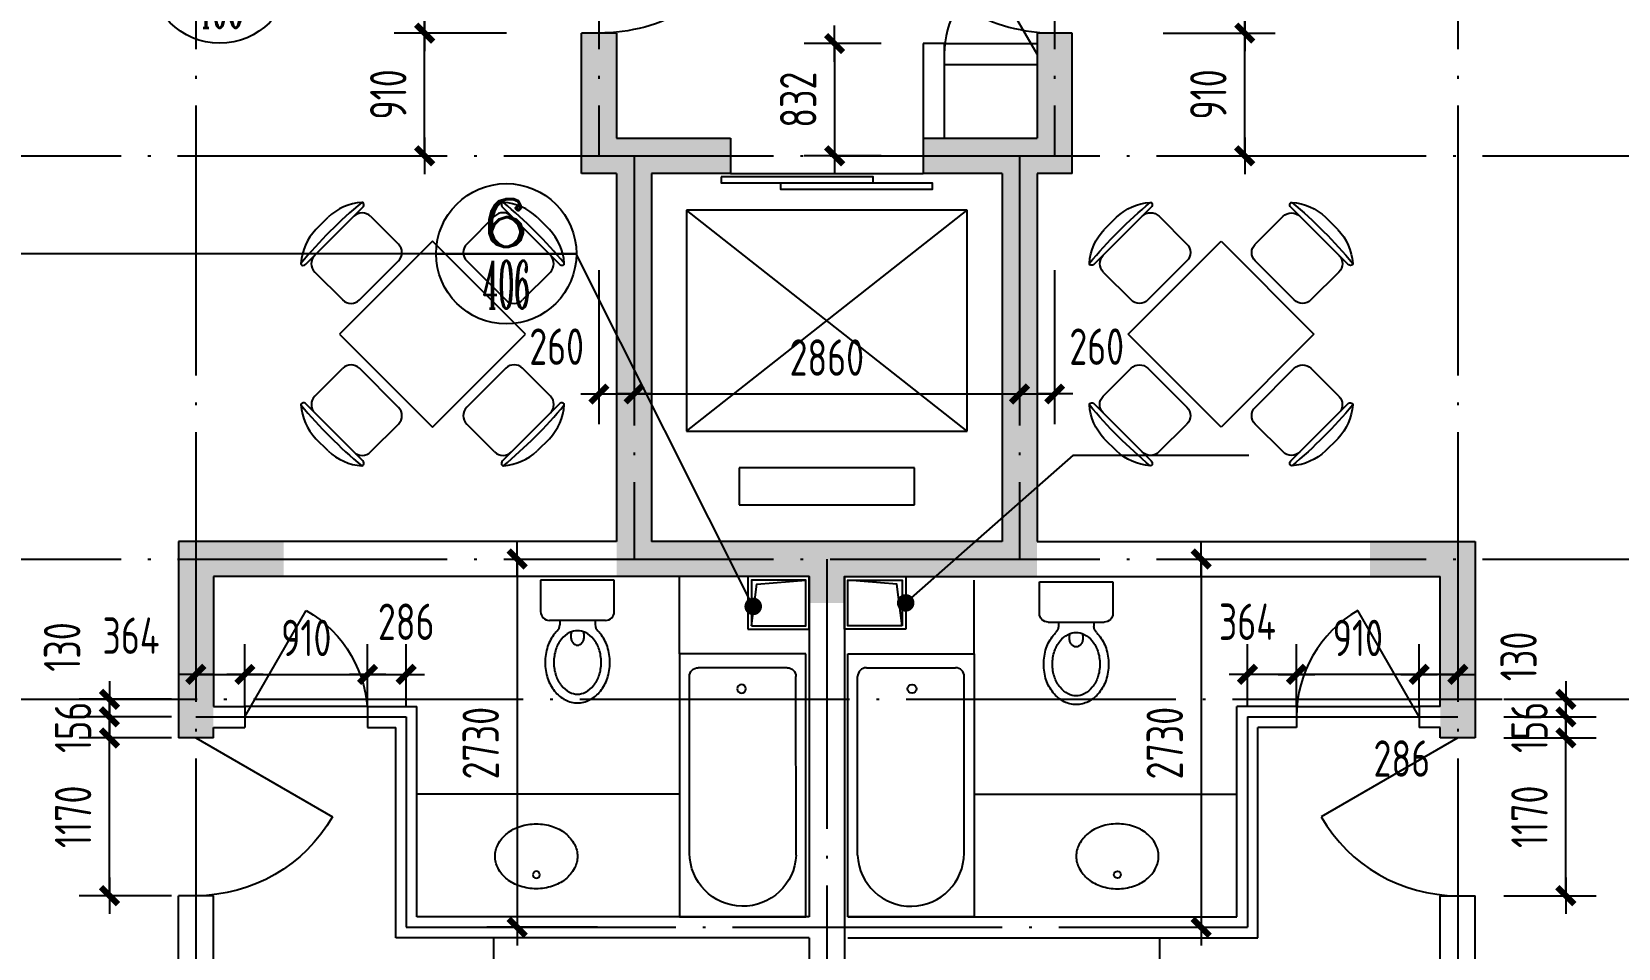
# Model space of a CAD drawing. Extents: x -726032 to 135930, y -151624 to 587044.
# Drawn here: x -475725 to -463956, y 414508 to 421304 of the extents above; entities that cross this region are included whole.
import ezdxf
from ezdxf.enums import TextEntityAlignment as Align

# ---------------------------------------------------------------- set-up
doc = ezdxf.new("R2010")
doc.units = 0
doc.header["$LTSCALE"] = 1000
doc.header["$MEASUREMENT"] = 0
doc.linetypes.add('DOTE', pattern=[2.42, 2, -0.2, 0.02, -0.2])
doc.layers.get('0').update_dxf_attribs({"linetype": 'CONTINUOUS'})
doc.layers.get('DEFPOINTS').update_dxf_attribs({"color": 1, "linetype": 'CONTINUOUS'})
for name, color, linetype in [('COLUMN', 170, 'CONTINUOUS'), ('DOTE', 8, 'DOTE'), ('GROUND', 45, 'CONTINUOUS'), ('LVTRY', 6, 'CONTINUOUS'), ('PUB_DIM', 245, 'CONTINUOUS'), ('STAIR', 42, 'CONTINUOUS'), ('WALL', 255, 'CONTINUOUS'), ('WINDOW', 155, 'CONTINUOUS'), ('WINDOW_TEXT', 7, 'CONTINUOUS'), ('家具', 252, 'CONTINUOUS'), ('引线', 213, 'CONTINUOUS')]:
    doc.layers.add(name, color=color, linetype=linetype)
doc.styles.add('COMP', font='COMPLEX', dxfattribs={"bigfont": 'hztxt'})
doc.styles.add('DIM_FONT', font='isocp.shx', dxfattribs={"width": 0.8})
doc.styles.add('SIMPLEX', font='SIMPLEX.SHX')
doc.dimstyles.new('AXIS', dxfattribs={"dimtxt": 300, "dimasz": 1, "dimexe": 250, "dimexo": 300, "dimgap": 150, "dimtad": 1, "dimdec": 0, "dimzin": 0, "dimdsep": 46, "dimtxsty": 'DIM_FONT', "dimcen": 0.09, "dimse1": 1, "dimse2": 1, "dimclrt": 142, "dimadec": 0, "dimazin": 0, "dimtfac": 1, "dimtdec": 0, "dimtix": 1, "dimtmove": 2, "dimatfit": 3, "dimfxl": 1, "dimtolj": 1, "dimtzin": 0, "dimarcsym": 0})
doc.dimstyles.new('DIMA', dxfattribs={"dimtxt": 300, "dimasz": 1, "dimexe": 250, "dimexo": 300, "dimgap": 150, "dimtad": 1, "dimdec": 0, "dimzin": 0, "dimdsep": 46, "dimtxsty": 'DIM_FONT', "dimcen": 0.09, "dimse1": 1, "dimclrt": 142, "dimadec": 0, "dimazin": 0, "dimtfac": 1, "dimtdec": 0, "dimtix": 1, "dimtmove": 2, "dimatfit": 3, "dimfxl": 1, "dimtolj": 1, "dimtzin": 0, "dimarcsym": 0})
doc.dimstyles.new('DIMB', dxfattribs={"dimtxt": 300, "dimasz": 1, "dimexe": 250, "dimexo": 300, "dimgap": 150, "dimtad": 1, "dimdec": 0, "dimzin": 0, "dimdsep": 46, "dimtxsty": 'DIM_FONT', "dimcen": 0.09, "dimse2": 1, "dimclrt": 142, "dimadec": 0, "dimazin": 0, "dimtfac": 1, "dimtdec": 0, "dimtix": 1, "dimtmove": 2, "dimatfit": 3, "dimfxl": 1, "dimtolj": 1, "dimtzin": 0, "dimarcsym": 0})
doc.dimstyles.new('DIMN', dxfattribs={"dimtxt": 300, "dimasz": 1, "dimexe": 250, "dimexo": 300, "dimgap": 150, "dimtad": 1, "dimdec": 0, "dimzin": 0, "dimdsep": 46, "dimtxsty": 'DIM_FONT', "dimcen": 0.09, "dimclrt": 142, "dimadec": 0, "dimazin": 0, "dimtfac": 1, "dimtdec": 0, "dimtix": 1, "dimtmove": 2, "dimatfit": 3, "dimfxl": 1, "dimtolj": 1, "dimtzin": 0, "dimarcsym": 0})

# ---------------------------------------------------------------- blocks, each defined once
blk = doc.blocks.new('_LV29')
for p, q in [((-360, 0), (360, 0)), ((-360, -1500), (-360, 0)), ((360, 0), (360, -1500)), ((-254.1, -80), (254.1, -80)), ((-304.2, -1149.3), (-304.1, -130)), ((304.2, -1149.3), (304.1, -130)), ((360, -1500), (-360, -1500))]:
    blk.add_line(p, q)
blk.add_circle((6.2, -200), 25)
for centre, radius, start, end in [((-254.1, -130), 50, 90, 179.99558), ((254.1, -130), 50, 0.00442, 90), ((-0.7, -1136.2), 303.8, 182.45444, 359.74723)]:
    blk.add_arc(centre, radius, start, end)
blk = doc.blocks.new('_DBLK')
blk.add_line((-0.5, 0), (0, -0.866))
blk.add_arc((-0.5, 0), 1, 300, 0)
at = {"layer": 'WINDOW_TEXT', "style": 'SIMPLEX', "flags": 9}
blk.add_attdef('A', text='', height=1, dxfattribs=at).set_placement((0, 1.5), align=Align.MIDDLE)
blk = doc.blocks.new('_DIMX')
blk.add_line((-150, 0), (150, 0))
at = {"const_width": 50}
blk.add_lwpolyline([(-70, -70), (70, 70)], dxfattribs=at)
blk = doc.blocks.new('*D719')
at = {"layer": 'DEFPOINTS', "color": 0, "transparency": 16777216}
for p in [(-471517, 419806), (-471257, 419806), (-471257, 418618)]:
    blk.add_point(p, dxfattribs=at)
at = {"layer": 'PUB_DIM', "color": 0, "lineweight": -2, "transparency": 16777216}
for p, q in [((-471517, 419536), (-471517, 418393)), ((-471518, 418618), (-471519, 418618)), ((-471517, 418618), (-471257, 418618)), ((-471256, 418618), (-471255, 418618))]:
    blk.add_line(p, q, dxfattribs=at)
at = {"layer": 'PUB_DIM', "color": 0, "lineweight": -2, "transparency": 16777216, "xscale": 0.9, "yscale": 0.9, "zscale": 0.9}
blk.add_blockref('_DIMX', (-471517, 418618), dxfattribs=at)
at = {"layer": 'PUB_DIM', "color": 0, "lineweight": -2, "transparency": 16777216, "xscale": 0.9, "yscale": 0.9, "zscale": 0.9, "rotation": 180}
blk.add_blockref('_DIMX', (-471257, 418618), dxfattribs=at)
at = {"layer": 'PUB_DIM', "color": 142, "transparency": 16777216, "insert": (-471831, 418969), "char_height": 270, "attachment_point": 5, "style": 'DIM_FONT'}
blk.add_mtext('\\A1;260', dxfattribs=at)
blk = doc.blocks.new('*D1949')
at = {"layer": 'DEFPOINTS', "color": 0, "transparency": 16777216}
for p in [(-472810, 422594), (-471933, 422594), (-471933, 421294)]:
    blk.add_point(p, dxfattribs=at)
at = {"layer": 'PUB_DIM', "color": 0, "lineweight": -2, "transparency": 16777216}
for p, q in [((-472203, 422594), (-473035, 422594)), ((-472810, 421295), (-472810, 422593))]:
    blk.add_line(p, q, dxfattribs=at)
at = {"layer": 'PUB_DIM', "color": 0, "lineweight": -2, "transparency": 16777216, "xscale": 0.9, "yscale": 0.9, "zscale": 0.9}
for p, rotation in [((-472810, 422594), 90), ((-472810, 421294), 270)]:
    blk.add_blockref('_DIMX', p, dxfattribs=dict(at, rotation=rotation))
at = {"layer": 'PUB_DIM', "color": 142, "transparency": 16777216, "insert": (-473080, 421944), "char_height": 270, "attachment_point": 5, "rotation": 90, "style": 'DIM_FONT'}
blk.add_mtext('\\A1;1300', dxfattribs=at)
blk = doc.blocks.new('M_C31TFZ')
for p, q in [((-728.8, 395.1), (-403.6, 720.3)), ((-672, 593.4), (-601.9, 663.5)), ((-359.4, 669.1), (-200.3, 510)), ((348.5, 669.3), (189.4, 510.2)), ((392.7, 720.5), (717.9, 395.3)), ((591, 663.6), (661.1, 593.5)), ((-5.3, 527.4), (-535.7, -3)), ((525, -3), (-5.3, 527.4)), ((-423, 191.8), (-200.3, 414.5)), ((189.4, 414.7), (412.1, 192)), ((-677.6, 350.9), (-518.5, 191.8)), ((666.7, 351.1), (507.6, 192)), ((-535.7, -3), (-5.3, -533.3)), ((-5.3, -533.3), (525, -3)), ((-677.4, -357), (-518.3, -197.9)), ((-200.1, -420.6), (-422.8, -197.9)), ((412.3, -197.7), (189.6, -420.4)), ((666.9, -356.8), (507.8, -197.7)), ((-403.4, -726.5), (-728.6, -401.2)), ((718.1, -401), (392.9, -726.3)), ((-359.2, -675.2), (-200.1, -516.1)), ((348.7, -675), (189.6, -515.9)), ((-601.7, -669.6), (-671.8, -599.5)), ((661.3, -599.3), (591.2, -669.4))]:
    blk.add_line(p, q)
for centre, radius, start, end in [((1327.3, -1335.8), 2712.7, 129.8023, 140.1977), ((-385.7, 433.5), 315.6, 94.27346, 133.23486), ((-408.5, 738.3), 10, 22.33001, 94.27346), ((-417.7, 734.5), 20, 315, 22.33001), ((406.8, 734.7), 20, 157.66999, 225), ((397.6, 738.5), 10, 85.72654, 157.66999), ((-1338.2, -1335.6), 2712.7, 39.8023, 50.1977), ((374.8, 433.7), 315.6, 46.76514, 85.72654), ((-407.1, 621.3), 67.5, 45, 135), ((396.2, 621.5), 67.5, 45, 135), ((-442, 377.2), 315.6, 136.76514, 175.72654), ((431.2, 377.4), 315.6, 4.27346, 43.23486), ((-248, 462.2), 67.5, 315, 45), ((237.1, 462.4), 67.5, 135, 225), ((-746.8, 399.9), 10, 175.72654, 247.66999), ((-743, 409.2), 20, 247.66999, 315), ((-629.8, 398.6), 67.5, 135, 225), ((619, 398.8), 67.5, 315, 45), ((732.1, 409.4), 20, 225, 292.33001), ((735.9, 400.1), 10, 292.33001, 4.27346), ((-470.7, 239.5), 67.5, 225, 315), ((459.9, 239.7), 67.5, 225, 315), ((-470.5, -245.6), 67.5, 45, 135), ((460.1, -245.4), 67.5, 45, 135), ((-629.6, -404.7), 67.5, 135, 225), ((619.2, -404.5), 67.5, 315, 45), ((-746.6, -406.1), 10, 112.33001, 184.27346), ((-441.8, -383.3), 315.6, 184.27346, 223.23486), ((1327.5, 1329.7), 2712.7, 219.8023, 230.1977), ((-742.8, -415.3), 20, 45, 112.33001), ((-247.8, -468.4), 67.5, 315, 45), ((237.3, -468.2), 67.5, 135, 225), ((-1338, 1329.9), 2712.7, 309.8023, 320.1977), ((431.3, -383.1), 315.6, 316.76514, 355.72654), ((732.3, -415.1), 20, 67.66999, 135), ((736.1, -405.9), 10, 355.72654, 67.66999), ((-385.5, -439.7), 315.6, 226.76514, 265.72654), ((-406.9, -627.5), 67.5, 225, 315), ((396.4, -627.3), 67.5, 225, 315), ((375, -439.5), 315.6, 274.27346, 313.23486), ((-408.3, -744.4), 10, 265.72654, 337.66999), ((-417.5, -740.6), 20, 337.66999, 45), ((407, -740.4), 20, 135, 202.33001), ((397.8, -744.2), 10, 202.33001, 274.27346)]:
    blk.add_arc(centre, radius, start, end)
at = {"width": 0.8, "flags": 9}
for tag in ['XSIZE', 'YSIZE']:
    blk.add_attdef(tag, (0, 0), '', height=0.5, dxfattribs=at)
blk = doc.blocks.new('*D1951')
at = {"layer": 'DEFPOINTS', "color": 0, "transparency": 16777216}
for p in [(-472947, 416539), (-473233, 416028), (-472947, 416028)]:
    blk.add_point(p, dxfattribs=at)
at = {"layer": 'PUB_DIM', "color": 0, "lineweight": -2, "transparency": 16777216}
for p, q in [((-472947, 416298), (-472947, 416764)), ((-473232, 416539), (-472948, 416539))]:
    blk.add_line(p, q, dxfattribs=at)
at = {"layer": 'PUB_DIM', "color": 0, "lineweight": -2, "transparency": 16777216, "xscale": 0.9, "yscale": 0.9, "zscale": 0.9, "rotation": 180}
blk.add_blockref('_DIMX', (-473233, 416539), dxfattribs=at)
at = {"layer": 'PUB_DIM', "color": 0, "lineweight": -2, "transparency": 16777216, "xscale": 0.9, "yscale": 0.9, "zscale": 0.9}
blk.add_blockref('_DIMX', (-472947, 416539), dxfattribs=at)
at = {"layer": 'PUB_DIM', "color": 142, "transparency": 16777216, "insert": (-472947, 416929), "char_height": 270, "attachment_point": 5, "style": 'DIM_FONT'}
blk.add_mtext('\\A1;286', dxfattribs=at)
blk = doc.blocks.new('*D1952')
at = {"layer": 'DEFPOINTS', "color": 0, "transparency": 16777216}
for p in [(-473233, 416539), (-474143, 416028), (-473233, 416028)]:
    blk.add_point(p, dxfattribs=at)
at = {"layer": 'PUB_DIM', "color": 0, "lineweight": -2, "transparency": 16777216}
for p, q in [((-473233, 416298), (-473233, 416764)), ((-474142, 416539), (-473234, 416539))]:
    blk.add_line(p, q, dxfattribs=at)
at = {"layer": 'PUB_DIM', "color": 0, "lineweight": -2, "transparency": 16777216, "xscale": 0.9, "yscale": 0.9, "zscale": 0.9, "rotation": 180}
blk.add_blockref('_DIMX', (-474143, 416539), dxfattribs=at)
at = {"layer": 'PUB_DIM', "color": 0, "lineweight": -2, "transparency": 16777216, "xscale": 0.9, "yscale": 0.9, "zscale": 0.9}
blk.add_blockref('_DIMX', (-473233, 416539), dxfattribs=at)
at = {"layer": 'PUB_DIM', "color": 142, "transparency": 16777216, "insert": (-473688, 416809), "char_height": 270, "attachment_point": 5, "style": 'DIM_FONT'}
blk.add_mtext('\\A1;910', dxfattribs=at)
blk = doc.blocks.new('*D1953')
at = {"layer": 'DEFPOINTS', "color": 0, "transparency": 16777216}
for p in [(-472810, 421294), (-471933, 421294), (-471933, 420384)]:
    blk.add_point(p, dxfattribs=at)
at = {"layer": 'PUB_DIM', "color": 0, "lineweight": -2, "transparency": 16777216}
for p, q in [((-472203, 421294), (-473035, 421294)), ((-472810, 420385), (-472810, 421293))]:
    blk.add_line(p, q, dxfattribs=at)
at = {"layer": 'PUB_DIM', "color": 0, "lineweight": -2, "transparency": 16777216, "xscale": 0.9, "yscale": 0.9, "zscale": 0.9}
for p, rotation in [((-472810, 421294), 90), ((-472810, 420384), 270)]:
    blk.add_blockref('_DIMX', p, dxfattribs=dict(at, rotation=rotation))
at = {"layer": 'PUB_DIM', "color": 142, "transparency": 16777216, "insert": (-473080, 420839), "char_height": 270, "attachment_point": 5, "rotation": 90, "style": 'DIM_FONT'}
blk.add_mtext('\\A1;910', dxfattribs=at)
blk = doc.blocks.new('_INDEX')
blk.add_line((-0.5, 0), (0.5, 0))
blk.add_circle((0, 0), 0.5)
at = {"style": 'COMP'}
for tag, width, p, p2 in [('1', 2.333333, (-0.17, 0.05), (0.17, 0.05)), ('-', 1.166667, (-0.17, -0.39), (0.17, -0.39))]:
    blk.add_attdef(tag, text='', height=0.34, dxfattribs=dict(at, width=width)).set_placement(p, p2, align=Align.FIT)
blk = doc.blocks.new('*D1955')
at = {"layer": 'DEFPOINTS', "color": 0, "transparency": 16777216}
for p in [(-474143, 416539), (-474507, 416028), (-474143, 416028)]:
    blk.add_point(p, dxfattribs=at)
at = {"layer": 'PUB_DIM', "color": 0, "lineweight": -2, "transparency": 16777216}
for p, q in [((-474143, 416298), (-474143, 416764)), ((-474506, 416539), (-474144, 416539))]:
    blk.add_line(p, q, dxfattribs=at)
at = {"layer": 'PUB_DIM', "color": 0, "lineweight": -2, "transparency": 16777216, "xscale": 0.9, "yscale": 0.9, "zscale": 0.9, "rotation": 180}
blk.add_blockref('_DIMX', (-474507, 416539), dxfattribs=at)
at = {"layer": 'PUB_DIM', "color": 0, "lineweight": -2, "transparency": 16777216, "xscale": 0.9, "yscale": 0.9, "zscale": 0.9}
blk.add_blockref('_DIMX', (-474143, 416539), dxfattribs=at)
at = {"layer": 'PUB_DIM', "color": 142, "transparency": 16777216, "insert": (-474988, 416826), "char_height": 270, "attachment_point": 5, "style": 'DIM_FONT'}
blk.add_mtext('\\A1;364', dxfattribs=at)
blk = doc.blocks.new('_LV5')
for p, q in [((210.1, 0), (-210.1, 0)), ((-210.1, 0), (-210.1, -180)), ((210.1, -180), (210.1, 0)), ((160.1, -230), (-160.1, -230)), ((-101.4, -230), (-101.4, -254.3)), ((101.4, -230), (101.4, -254.1))]:
    blk.add_line(p, q)
blk.add_lwpolyline([(-135.1, -469.4, 0.080312), (-123, -544.2, 0.089014), (-91.8, -601.5, 0.104918), (-45.6, -639.3, 0.119812), (0.1, -650.4, 0.119812), (45.8, -639.3, 0.104918), (92, -601.5, 0.089014), (123.2, -544.2, 0.080312), (135.3, -469.4, 0.080312), (123.2, -394.6, 0.089014), (92, -337.3, 0.104918), (45.8, -299.5, 0.119812), (0.1, -288.4, 0.119812), (-45.6, -299.5, 0.104918), (-91.8, -337.3, 0.089014), (-123, -394.6, 0.080312)], format="xyb", close=True)
for points in [[(-38.7, -318.5, 0.073567), (-35.6, -339.5, 0.084454), (-27.4, -356, 0.10642), (-14.1, -367.8, 0.129709), (0, -371.5, 0.129709), (14.1, -367.8, 0.10642), (27.4, -356, 0.084454), (35.6, -339.5, 0.073567), (38.7, -318.5, 0.073567), (35.6, -297.5, 0.014016), (34.7, -294.6, 0.10642)], [(-34.7, -294.7, 0.013578), (-35.6, -297.5, 0.073567), (-38.7, -318.5, 0.073567)]]:
    blk.add_lwpolyline(points, format="xyb")
for centre, radius, start, end in [((-160.1, -180), 50, 180, 270), ((160.1, -180), 50, 270, 0), ((-151.4, -254.3), 50, 314.81437, 0), ((151.4, -254.1), 50, 180, 225.25549), ((52.2, -452.8), 234.6, 141.28635, 161.63333), ((20.4, -427.3), 193.8, 134.81437, 141.28635), ((-20.2, -427.3), 193.8, 38.71365, 45.25549), ((-52, -452.8), 234.6, 18.36667, 38.71365), ((102.3, -469.4), 287.4, 161.63333, 180), ((-102.1, -469.4), 287.4, 0, 18.36667), ((102.3, -469.4), 287.4, 180, 198.36667), ((-102.1, -469.4), 287.4, 341.63333, 0), ((52.2, -486), 234.6, 198.36667, 218.71365), ((20.4, -511.6), 193.8, 218.71365, 242.67141), ((-20.2, -511.6), 193.8, 297.32859, 321.28635), ((-52, -486), 234.6, 321.28635, 341.63333), ((0.1, -550.8), 149.6, 242.67141, 270), ((0.1, -550.8), 149.6, 270, 297.32859)]:
    blk.add_arc(centre, radius, start, end)
blk = doc.blocks.new('_LV4')
blk.add_lwpolyline([(0, -520, 0.078966), (92.3, -505.3, 0.088152), (166.2, -465.8, 0.105269), (218.1, -403.4, 0.121685), (235, -335, 0.121685), (218.1, -266.6, 0.105269), (166.2, -204.2, 0.088152), (92.3, -164.7, 0.078966), (0, -150, 0.078966), (-92.3, -164.7, 0.088152), (-166.2, -204.2, 0.105269), (-218.1, -266.6, 0.121685), (-235, -335, 0.121685), (-218.1, -403.4, 0.105269), (-166.2, -465.8, 0.088152), (-92.3, -505.3, 0.078966)], format="xyb", close=True)
blk.add_circle((0, -230), 20)
blk = doc.blocks.new('*D1957')
at = {"layer": 'DEFPOINTS', "color": 0, "transparency": 16777216}
for p in [(-471257, 417394), (-472124, 414664), (-471257, 414664)]:
    blk.add_point(p, dxfattribs=at)
at = {"layer": 'PUB_DIM', "color": 0, "lineweight": -2, "transparency": 16777216}
for p, q in [((-472124, 417393), (-472124, 414665)), ((-471527, 414664), (-472349, 414664))]:
    blk.add_line(p, q, dxfattribs=at)
at = {"layer": 'PUB_DIM', "color": 0, "lineweight": -2, "transparency": 16777216, "xscale": 0.9, "yscale": 0.9, "zscale": 0.9}
for p, rotation in [((-472124, 417394), 90), ((-472124, 414664), 270)]:
    blk.add_blockref('_DIMX', p, dxfattribs=dict(at, rotation=rotation))
at = {"layer": 'PUB_DIM', "color": 142, "transparency": 16777216, "insert": (-472394, 416029), "char_height": 270, "attachment_point": 5, "rotation": 90, "style": 'DIM_FONT'}
blk.add_mtext('\\A1;2730', dxfattribs=at)
blk = doc.blocks.new('*D760')
at = {"layer": 'DEFPOINTS', "color": 0, "transparency": 16777216}
for p in [(-475148, 416068), (-474417, 416068), (-474417, 414898)]:
    blk.add_point(p, dxfattribs=at)
at = {"layer": 'PUB_DIM', "color": 0, "lineweight": -2, "transparency": 16777216}
for p, q in [((-474687, 416068), (-475373, 416068)), ((-475148, 414899), (-475148, 416067)), ((-474687, 414898), (-475373, 414898))]:
    blk.add_line(p, q, dxfattribs=at)
at = {"layer": 'PUB_DIM', "color": 0, "lineweight": -2, "transparency": 16777216, "xscale": 0.9, "yscale": 0.9, "zscale": 0.9}
for p, rotation in [((-475148, 416068), 90), ((-475148, 414898), 270)]:
    blk.add_blockref('_DIMX', p, dxfattribs=dict(at, rotation=rotation))
at = {"layer": 'PUB_DIM', "color": 142, "transparency": 16777216, "insert": (-475418, 415483), "char_height": 270, "attachment_point": 5, "rotation": 90, "style": 'DIM_FONT'}
blk.add_mtext('\\A1;1170', dxfattribs=at)
blk = doc.blocks.new('*D761')
at = {"layer": 'DEFPOINTS', "color": 0, "transparency": 16777216}
for p in [(-475148, 416354), (-474417, 416354), (-474417, 416224)]:
    blk.add_point(p, dxfattribs=at)
at = {"layer": 'PUB_DIM', "color": 0, "lineweight": -2, "transparency": 16777216}
for p, q in [((-474687, 416354), (-475373, 416354)), ((-475148, 416355), (-475148, 416356)), ((-475148, 416224), (-475148, 416354)), ((-474687, 416224), (-475373, 416224)), ((-475148, 416223), (-475148, 416222))]:
    blk.add_line(p, q, dxfattribs=at)
at = {"layer": 'PUB_DIM', "color": 0, "lineweight": -2, "transparency": 16777216, "xscale": 0.9, "yscale": 0.9, "zscale": 0.9}
for p, rotation in [((-475148, 416354), 270), ((-475148, 416224), 90)]:
    blk.add_blockref('_DIMX', p, dxfattribs=dict(at, rotation=rotation))
at = {"layer": 'PUB_DIM', "color": 142, "transparency": 16777216, "insert": (-475499, 416742), "char_height": 270, "attachment_point": 5, "rotation": 90, "style": 'DIM_FONT'}
blk.add_mtext('\\A1;130', dxfattribs=at)
blk = doc.blocks.new('*D1966')
at = {"layer": 'DEFPOINTS', "color": 0, "transparency": 16777216}
for p in [(-475148, 416224), (-474417, 416224), (-474417, 416068)]:
    blk.add_point(p, dxfattribs=at)
at = {"layer": 'PUB_DIM', "color": 0, "lineweight": -2, "transparency": 16777216}
for p, q in [((-474687, 416224), (-475373, 416224)), ((-475148, 416225), (-475148, 416226)), ((-475148, 416068), (-475148, 416224)), ((-475148, 416067), (-475148, 416066))]:
    blk.add_line(p, q, dxfattribs=at)
at = {"layer": 'PUB_DIM', "color": 0, "lineweight": -2, "transparency": 16777216, "xscale": 0.9, "yscale": 0.9, "zscale": 0.9}
for p, rotation in [((-475148, 416224), 270), ((-475148, 416068), 90)]:
    blk.add_blockref('_DIMX', p, dxfattribs=dict(at, rotation=rotation))
at = {"layer": 'PUB_DIM', "color": 142, "transparency": 16777216, "insert": (-475418, 416146), "char_height": 270, "attachment_point": 5, "rotation": 90, "style": 'DIM_FONT'}
blk.add_mtext('\\A1;156', dxfattribs=at)
blk = doc.blocks.new('*D876')
at = {"layer": 'DEFPOINTS', "color": 0, "transparency": 16777216}
for p in [(-465075, 416068), (-464345, 416068), (-465075, 414898)]:
    blk.add_point(p, dxfattribs=at)
at = {"layer": 'PUB_DIM', "color": 0, "lineweight": -2, "transparency": 16777216}
for p, q in [((-464805, 416068), (-464120, 416068)), ((-464345, 414899), (-464345, 416067)), ((-464805, 414898), (-464120, 414898))]:
    blk.add_line(p, q, dxfattribs=at)
at = {"layer": 'PUB_DIM', "color": 0, "lineweight": -2, "transparency": 16777216, "xscale": 0.9, "yscale": 0.9, "zscale": 0.9}
for p, rotation in [((-464345, 416068), 90), ((-464345, 414898), 270)]:
    blk.add_blockref('_DIMX', p, dxfattribs=dict(at, rotation=rotation))
at = {"layer": 'PUB_DIM', "color": 142, "transparency": 16777216, "insert": (-464615, 415483), "char_height": 270, "attachment_point": 5, "rotation": 90, "style": 'DIM_FONT'}
blk.add_mtext('\\A1;1170', dxfattribs=at)
blk = doc.blocks.new('*D878')
at = {"layer": 'DEFPOINTS', "color": 0, "transparency": 16777216}
for p in [(-465075, 416354), (-464345, 416354), (-465075, 416224)]:
    blk.add_point(p, dxfattribs=at)
at = {"layer": 'PUB_DIM', "color": 0, "lineweight": -2, "transparency": 16777216}
for p, q in [((-464805, 416354), (-464120, 416354)), ((-464345, 416355), (-464345, 416356)), ((-464345, 416224), (-464345, 416354)), ((-464805, 416224), (-464120, 416224)), ((-464345, 416223), (-464345, 416222))]:
    blk.add_line(p, q, dxfattribs=at)
at = {"layer": 'PUB_DIM', "color": 0, "lineweight": -2, "transparency": 16777216, "xscale": 0.9, "yscale": 0.9, "zscale": 0.9}
for p, rotation in [((-464345, 416354), 270), ((-464345, 416224), 90)]:
    blk.add_blockref('_DIMX', p, dxfattribs=dict(at, rotation=rotation))
at = {"layer": 'PUB_DIM', "color": 142, "transparency": 16777216, "insert": (-464696, 416672), "char_height": 270, "attachment_point": 5, "rotation": 90, "style": 'DIM_FONT'}
blk.add_mtext('\\A1;130', dxfattribs=at)
blk = doc.blocks.new('*D2102')
at = {"layer": 'DEFPOINTS', "color": 0, "transparency": 16777216}
for p in [(-465075, 416224), (-464345, 416224), (-465075, 416068)]:
    blk.add_point(p, dxfattribs=at)
at = {"layer": 'PUB_DIM', "color": 0, "lineweight": -2, "transparency": 16777216}
for p, q in [((-464805, 416224), (-464120, 416224)), ((-464345, 416225), (-464345, 416226)), ((-464345, 416068), (-464345, 416224)), ((-464345, 416067), (-464345, 416066))]:
    blk.add_line(p, q, dxfattribs=at)
at = {"layer": 'PUB_DIM', "color": 0, "lineweight": -2, "transparency": 16777216, "xscale": 0.9, "yscale": 0.9, "zscale": 0.9}
for p, rotation in [((-464345, 416224), 270), ((-464345, 416068), 90)]:
    blk.add_blockref('_DIMX', p, dxfattribs=dict(at, rotation=rotation))
at = {"layer": 'PUB_DIM', "color": 142, "transparency": 16777216, "insert": (-464615, 416146), "char_height": 270, "attachment_point": 5, "rotation": 90, "style": 'DIM_FONT'}
blk.add_mtext('\\A1;156', dxfattribs=at)
blk = doc.blocks.new('*D2103')
at = {"layer": 'DEFPOINTS', "color": 0, "transparency": 16777216}
for p in [(-466707, 416539), (-466707, 416028), (-466343, 416028)]:
    blk.add_point(p, dxfattribs=at)
at = {"layer": 'PUB_DIM', "color": 0, "lineweight": -2, "transparency": 16777216}
for p, q in [((-466707, 416298), (-466707, 416764)), ((-466344, 416539), (-466706, 416539))]:
    blk.add_line(p, q, dxfattribs=at)
at = {"layer": 'PUB_DIM', "color": 0, "lineweight": -2, "transparency": 16777216, "xscale": 0.9, "yscale": 0.9, "zscale": 0.9, "rotation": 180}
blk.add_blockref('_DIMX', (-466707, 416539), dxfattribs=at)
at = {"layer": 'PUB_DIM', "color": 0, "lineweight": -2, "transparency": 16777216, "xscale": 0.9, "yscale": 0.9, "zscale": 0.9}
blk.add_blockref('_DIMX', (-466343, 416539), dxfattribs=at)
at = {"layer": 'PUB_DIM', "color": 142, "transparency": 16777216, "insert": (-466707, 416929), "char_height": 270, "attachment_point": 5, "style": 'DIM_FONT'}
blk.add_mtext('\\A1;364', dxfattribs=at)
blk = doc.blocks.new('*D2104')
at = {"layer": 'DEFPOINTS', "color": 0, "transparency": 16777216}
for p in [(-466343, 416539), (-466343, 416028), (-465433, 416028)]:
    blk.add_point(p, dxfattribs=at)
at = {"layer": 'PUB_DIM', "color": 0, "lineweight": -2, "transparency": 16777216}
for p, q in [((-466343, 416298), (-466343, 416764)), ((-465434, 416539), (-466342, 416539))]:
    blk.add_line(p, q, dxfattribs=at)
at = {"layer": 'PUB_DIM', "color": 0, "lineweight": -2, "transparency": 16777216, "xscale": 0.9, "yscale": 0.9, "zscale": 0.9, "rotation": 180}
blk.add_blockref('_DIMX', (-466343, 416539), dxfattribs=at)
at = {"layer": 'PUB_DIM', "color": 0, "lineweight": -2, "transparency": 16777216, "xscale": 0.9, "yscale": 0.9, "zscale": 0.9}
blk.add_blockref('_DIMX', (-465433, 416539), dxfattribs=at)
at = {"layer": 'PUB_DIM', "color": 142, "transparency": 16777216, "insert": (-465888, 416809), "char_height": 270, "attachment_point": 5, "style": 'DIM_FONT'}
blk.add_mtext('\\A1;910', dxfattribs=at)
blk = doc.blocks.new('*D2105')
at = {"layer": 'DEFPOINTS', "color": 0, "transparency": 16777216}
for p in [(-465433, 416539), (-465433, 416028), (-465147, 416028)]:
    blk.add_point(p, dxfattribs=at)
at = {"layer": 'PUB_DIM', "color": 0, "lineweight": -2, "transparency": 16777216}
for p, q in [((-465433, 416298), (-465433, 416764)), ((-465148, 416539), (-465432, 416539))]:
    blk.add_line(p, q, dxfattribs=at)
at = {"layer": 'PUB_DIM', "color": 0, "lineweight": -2, "transparency": 16777216, "xscale": 0.9, "yscale": 0.9, "zscale": 0.9, "rotation": 180}
blk.add_blockref('_DIMX', (-465433, 416539), dxfattribs=at)
at = {"layer": 'PUB_DIM', "color": 0, "lineweight": -2, "transparency": 16777216, "xscale": 0.9, "yscale": 0.9, "zscale": 0.9}
blk.add_blockref('_DIMX', (-465147, 416539), dxfattribs=at)
at = {"layer": 'PUB_DIM', "color": 142, "transparency": 16777216, "insert": (-465562, 415915), "char_height": 270, "attachment_point": 5, "style": 'DIM_FONT'}
blk.add_mtext('\\A1;286', dxfattribs=at)
blk = doc.blocks.new('M_A1SFU')
blk.add_line((-0.5, 0), (0, -0.866))
blk.add_arc((-0.5, 0), 1, 300, 0)
blk = doc.blocks.new('_LIFTD')
for points in [[(-0.5476, -0.6024), (-0.5476, -0.7742), (0.2411, -0.7742), (0.2411, -0.6024), (-0.5476, -0.6024)], [(-0.2411, -0.7836), (-0.2411, -0.9554), (0.5476, -0.9554), (0.5476, -0.7836), (-0.2411, -0.7836)]]:
    blk.add_lwpolyline(points)
blk = doc.blocks.new('*D886')
at = {"layer": 'DEFPOINTS', "color": 0, "transparency": 16777216}
for p in [(-469153, 421216), (-469769, 420384), (-469153, 420384)]:
    blk.add_point(p, dxfattribs=at)
at = {"layer": 'PUB_DIM', "color": 0, "lineweight": -2, "transparency": 16777216}
for p, q in [((-469423, 421216), (-469994, 421216)), ((-469769, 421215), (-469769, 420385)), ((-469423, 420384), (-469994, 420384))]:
    blk.add_line(p, q, dxfattribs=at)
at = {"layer": 'PUB_DIM', "color": 0, "lineweight": -2, "transparency": 16777216, "xscale": 0.9, "yscale": 0.9, "zscale": 0.9}
for p, rotation in [((-469769, 421216), 90), ((-469769, 420384), 270)]:
    blk.add_blockref('_DIMX', p, dxfattribs=dict(at, rotation=rotation))
at = {"layer": 'PUB_DIM', "color": 142, "transparency": 16777216, "insert": (-470039, 420800), "char_height": 270, "attachment_point": 5, "rotation": 90, "style": 'DIM_FONT'}
blk.add_mtext('\\A1;832', dxfattribs=at)
blk = doc.blocks.new('*D2119')
at = {"layer": 'DEFPOINTS', "color": 0, "transparency": 16777216}
for p in [(-467603, 422594), (-466727, 422594), (-467603, 421294)]:
    blk.add_point(p, dxfattribs=at)
at = {"layer": 'PUB_DIM', "color": 0, "lineweight": -2, "transparency": 16777216}
for p, q in [((-467333, 422594), (-466502, 422594)), ((-466727, 421295), (-466727, 422593))]:
    blk.add_line(p, q, dxfattribs=at)
at = {"layer": 'PUB_DIM', "color": 0, "lineweight": -2, "transparency": 16777216, "xscale": 0.9, "yscale": 0.9, "zscale": 0.9}
for p, rotation in [((-466727, 422594), 90), ((-466727, 421294), 270)]:
    blk.add_blockref('_DIMX', p, dxfattribs=dict(at, rotation=rotation))
at = {"layer": 'PUB_DIM', "color": 142, "transparency": 16777216, "insert": (-466997, 421944), "char_height": 270, "attachment_point": 5, "rotation": 90, "style": 'DIM_FONT'}
blk.add_mtext('\\A1;1300', dxfattribs=at)
blk = doc.blocks.new('*D2121')
at = {"layer": 'DEFPOINTS', "color": 0, "transparency": 16777216}
for p in [(-467603, 421294), (-466727, 421294), (-467603, 420384)]:
    blk.add_point(p, dxfattribs=at)
at = {"layer": 'PUB_DIM', "color": 0, "lineweight": -2, "transparency": 16777216}
for p, q in [((-467333, 421294), (-466502, 421294)), ((-466727, 420385), (-466727, 421293))]:
    blk.add_line(p, q, dxfattribs=at)
at = {"layer": 'PUB_DIM', "color": 0, "lineweight": -2, "transparency": 16777216, "xscale": 0.9, "yscale": 0.9, "zscale": 0.9}
for p, rotation in [((-466727, 421294), 90), ((-466727, 420384), 270)]:
    blk.add_blockref('_DIMX', p, dxfattribs=dict(at, rotation=rotation))
at = {"layer": 'PUB_DIM', "color": 142, "transparency": 16777216, "insert": (-466997, 420839), "char_height": 270, "attachment_point": 5, "rotation": 90, "style": 'DIM_FONT'}
blk.add_mtext('\\A1;910', dxfattribs=at)
blk = doc.blocks.new('*D2122')
at = {"layer": 'DEFPOINTS', "color": 0, "transparency": 16777216}
for p in [(-467917, 417394), (-467917, 414664), (-467050, 414664)]:
    blk.add_point(p, dxfattribs=at)
at = {"layer": 'PUB_DIM', "color": 0, "lineweight": -2, "transparency": 16777216}
for p, q in [((-467050, 417393), (-467050, 414665)), ((-467647, 414664), (-466825, 414664))]:
    blk.add_line(p, q, dxfattribs=at)
at = {"layer": 'PUB_DIM', "color": 0, "lineweight": -2, "transparency": 16777216, "xscale": 0.9, "yscale": 0.9, "zscale": 0.9}
for p, rotation in [((-467050, 417394), 90), ((-467050, 414664), 270)]:
    blk.add_blockref('_DIMX', p, dxfattribs=dict(at, rotation=rotation))
at = {"layer": 'PUB_DIM', "color": 142, "transparency": 16777216, "insert": (-467320, 416029), "char_height": 270, "attachment_point": 5, "rotation": 90, "style": 'DIM_FONT'}
blk.add_mtext('\\A1;2730', dxfattribs=at)
blk = doc.blocks.new('*D3897')
at = {"layer": 'DEFPOINTS', "color": 0, "transparency": 16777216}
for p in [(-468397, 419806), (-468137, 419806), (-468137, 418618)]:
    blk.add_point(p, dxfattribs=at)
at = {"layer": 'PUB_DIM', "color": 0, "lineweight": -2, "transparency": 16777216}
for p, q in [((-468137, 419536), (-468137, 418393)), ((-468398, 418618), (-468399, 418618)), ((-468397, 418618), (-468137, 418618)), ((-468136, 418618), (-468135, 418618))]:
    blk.add_line(p, q, dxfattribs=at)
at = {"layer": 'PUB_DIM', "color": 0, "lineweight": -2, "transparency": 16777216, "xscale": 0.9, "yscale": 0.9, "zscale": 0.9}
blk.add_blockref('_DIMX', (-468397, 418618), dxfattribs=at)
at = {"layer": 'PUB_DIM', "color": 0, "lineweight": -2, "transparency": 16777216, "xscale": 0.9, "yscale": 0.9, "zscale": 0.9, "rotation": 180}
blk.add_blockref('_DIMX', (-468137, 418618), dxfattribs=at)
at = {"layer": 'PUB_DIM', "color": 142, "transparency": 16777216, "insert": (-467825, 418969), "char_height": 270, "attachment_point": 5, "style": 'DIM_FONT'}
blk.add_mtext('\\A1;260', dxfattribs=at)
blk = doc.blocks.new('*D3898')
at = {"layer": 'DEFPOINTS', "color": 0, "transparency": 16777216}
for p in [(-471257, 419806), (-468397, 419806), (-468397, 418618)]:
    blk.add_point(p, dxfattribs=at)
at = {"layer": 'PUB_DIM', "color": 0, "lineweight": -2, "transparency": 16777216}
blk.add_line((-471256, 418618), (-468398, 418618), dxfattribs=at)
at = {"layer": 'PUB_DIM', "color": 0, "lineweight": -2, "transparency": 16777216, "xscale": 0.9, "yscale": 0.9, "zscale": 0.9, "rotation": 180}
blk.add_blockref('_DIMX', (-471257, 418618), dxfattribs=at)
at = {"layer": 'PUB_DIM', "color": 0, "lineweight": -2, "transparency": 16777216, "xscale": 0.9, "yscale": 0.9, "zscale": 0.9}
blk.add_blockref('_DIMX', (-468397, 418618), dxfattribs=at)
at = {"layer": 'PUB_DIM', "color": 142, "transparency": 16777216, "insert": (-469827, 418888), "char_height": 270, "attachment_point": 5, "style": 'DIM_FONT'}
blk.add_mtext('\\A1;2860', dxfattribs=at)

msp = doc.modelspace()

# ---------------------------------------------------------------- linework, layer by layer
at = {"layer": 'COLUMN'}
for points in [[(-471646.9, 421294), (-471646.9, 420254), (-471386.9, 421294), (-471386.9, 420254)], [(-468266.9, 420514), (-468006.9, 420254), (-468266.9, 421294), (-468006.9, 421294)], [(-471386.9, 420514), (-471126.9, 420254), (-470541.9, 420514), (-470541.9, 420254)], [(-471386.9, 420514), (-471386.9, 417264), (-471126.9, 420254), (-471126.9, 417264)], [(-469111.9, 420514), (-469111.9, 420254), (-468266.9, 420514), (-468006.9, 420254)], [(-468526.9, 420254), (-468526.9, 417264), (-468266.9, 420254), (-468266.9, 417264)], [(-474636.9, 417524), (-474376.9, 417264), (-473856.9, 417524), (-473856.9, 417264)], [(-474636.9, 417524), (-474636.9, 416068), (-474376.9, 417264), (-474376.9, 416068)], [(-471126.9, 417524), (-471126.9, 417264), (-468526.9, 417524), (-468526.9, 417264)], [(-465796.9, 417524), (-465796.9, 417264), (-465016.9, 417524), (-465276.9, 417264)], [(-465276.9, 416068), (-465276.9, 417264), (-465016.9, 416068), (-465016.9, 417524)], [(-469956.9, 417264), (-469956.9, 417069), (-469696.9, 417264), (-469696.9, 417069)]]:
    msp.add_solid(points, dxfattribs=at)
at = {"layer": 'DOTE'}
for p, q in [((-474506.9, 432855.9), (-474506.9, 405011.9)), ((-471516.9, 432855.9), (-471516.9, 420384)), ((-468136.9, 432855.9), (-468136.9, 420384)), ((-465146.9, 432855.9), (-465146.9, 405011.9)), ((-481902.2, 420384), (-412270.4, 420384)), ((-471256.9, 420384), (-471256.9, 417394)), ((-468396.9, 420384), (-468396.9, 417394)), ((-481902.2, 417394), (-412270.4, 417394)), ((-469826.9, 417394), (-469826.9, 405011.9)), ((-481338.6, 416354), (-412270.4, 416354)), ((-474506.9, 416224), (-472946.9, 416224)), ((-472946.9, 416224), (-472946.9, 414664)), ((-466706.9, 416224), (-466706.9, 414664)), ((-466706.9, 416224), (-465146.9, 416224)), ((-472946.9, 414664), (-466706.9, 414664))]:
    msp.add_line(p, q, dxfattribs=at)
at = {"layer": 'GROUND'}
for p, q in [((-468955.9, 421216), (-468266.9, 421216)), ((-468955.9, 421060), (-468266.9, 421060)), ((-473232.9, 416302), (-474142.9, 416302)), ((-466342.9, 416302), (-465432.9, 416302))]:
    msp.add_line(p, q, dxfattribs=at)
at = {"layer": 'LVTRY'}
for p, q in [((-470918.9, 416692), (-470918.9, 417264)), ((-468734.9, 416692), (-468734.9, 417238)), ((-470914.5, 415652), (-472868.9, 415652)), ((-468734.9, 415652), (-466784.9, 415652))]:
    msp.add_line(p, q, dxfattribs=at)
for points in [[(-470411.9, 416874), (-469956.9, 416874), (-469956.9, 417264), (-470411.9, 417264)], [(-470385.9, 416900), (-469982.9, 416900), (-469982.9, 417238), (-470385.9, 417238)], [(-469241.9, 416874), (-469696.9, 416874), (-469696.9, 417264), (-469241.9, 417264)], [(-469267.9, 416900), (-469670.9, 416900), (-469670.9, 417238), (-469267.9, 417238)]]:
    msp.add_lwpolyline(points, close=True, dxfattribs=at)
for points in [[(-470385.9, 416900), (-470345.8, 417207.7), (-469982.9, 417238)], [(-469267.9, 416900), (-469307.9, 417207.7), (-469670.9, 417238)]]:
    msp.add_lwpolyline(points, dxfattribs=at)
at = {"layer": 'STAIR'}
for p, q in [((-470541.9, 420254), (-469111.9, 420254)), ((-470866.9, 418343), (-468786.9, 419981)), ((-468786.9, 418343), (-470866.9, 419981)), ((-468786.9, 419981), (-470866.9, 419981)), ((-470866.9, 419981), (-470866.9, 418343)), ((-468786.9, 418343), (-468786.9, 419981)), ((-470866.9, 418343), (-468786.9, 418343)), ((-469176.9, 418070), (-470476.9, 418070)), ((-470476.9, 418070), (-470476.9, 417797)), ((-469176.9, 417797), (-469176.9, 418070)), ((-470476.9, 417797), (-469176.9, 417797))]:
    msp.add_line(p, q, dxfattribs=at)
at = {"layer": 'WALL'}
for p, q in [((-471386.9, 421294), (-471646.9, 421294)), ((-471646.9, 420254), (-471646.9, 421294)), ((-471386.9, 421294), (-471386.9, 420514)), ((-469111.9, 421216), (-469111.9, 420254)), ((-468955.9, 421216), (-469111.9, 421216)), ((-468955.9, 421216), (-468955.9, 420514)), ((-468006.9, 421294), (-468266.9, 421294)), ((-468266.9, 421294), (-468266.9, 420514)), ((-468006.9, 420254), (-468006.9, 421294)), ((-471386.9, 420514), (-470541.9, 420514)), ((-470541.9, 420514), (-470541.9, 420254)), ((-469111.9, 420514), (-468266.9, 420514)), ((-471386.9, 420254), (-471646.9, 420254)), ((-471386.9, 420254), (-471386.9, 417524)), ((-470541.9, 420254), (-471126.9, 420254)), ((-471126.9, 420254), (-471126.9, 417524)), ((-468526.9, 420254), (-469111.9, 420254)), ((-468526.9, 420254), (-468526.9, 417524)), ((-468266.9, 420254), (-468266.9, 417524)), ((-468006.9, 420254), (-468266.9, 420254)), ((-471386.9, 417524), (-474636.9, 417524)), ((-474636.9, 417524), (-474636.9, 416068)), ((-468526.9, 417524), (-471126.9, 417524)), ((-468266.9, 417524), (-465016.9, 417524)), ((-465016.9, 417524), (-465016.9, 416068)), ((-469956.9, 417264), (-474376.9, 417264)), ((-474376.9, 417264), (-474376.9, 416302)), ((-469956.9, 417264), (-469956.9, 414742)), ((-469696.9, 417264), (-469696.9, 408710)), ((-469696.9, 417264), (-465276.9, 417264)), ((-465276.9, 416302), (-465276.9, 417264)), ((-474376.9, 416302), (-474142.9, 416302)), ((-474142.9, 416302), (-474142.9, 416146)), ((-473232.9, 416302), (-472868.9, 416302)), ((-473232.9, 416302), (-473232.9, 416146)), ((-472868.9, 414742), (-472868.9, 416302)), ((-466784.9, 414742), (-466784.9, 416302)), ((-466342.9, 416302), (-466784.9, 416302)), ((-466342.9, 416302), (-466342.9, 416146)), ((-465432.9, 416302), (-465432.9, 416146)), ((-465276.9, 416302), (-465432.9, 416302)), ((-474376.9, 416146), (-474142.9, 416146)), ((-474376.9, 416068), (-474376.9, 416146)), ((-473232.9, 416146), (-473024.9, 416146)), ((-473024.9, 414586), (-473024.9, 416146)), ((-466628.9, 414586), (-466628.9, 416146)), ((-466342.9, 416146), (-466628.9, 416146)), ((-465276.9, 416146), (-465432.9, 416146)), ((-465276.9, 416068), (-465276.9, 416146)), ((-474376.9, 416068), (-474636.9, 416068)), ((-465016.9, 416068), (-465276.9, 416068)), ((-474376.9, 414898), (-474636.9, 414898)), ((-474636.9, 413962), (-474636.9, 414898)), ((-474376.9, 408710), (-474376.9, 414898)), ((-465276.9, 408710), (-465276.9, 414898)), ((-465276.9, 414898), (-465016.9, 414898)), ((-465016.9, 413962), (-465016.9, 414898)), ((-469956.9, 414742), (-472868.9, 414742)), ((-469670.9, 414742), (-466784.9, 414742)), ((-469956.9, 414586), (-473024.9, 414586)), ((-469956.9, 414586), (-469956.9, 408710)), ((-469670.9, 414586), (-466628.9, 414586))]:
    msp.add_line(p, q, dxfattribs=at)
at = {"layer": '家具'}
for p, q in [((-472296.8, 413871), (-472296.8, 414586)), ((-467356.9, 413871), (-467356.9, 414586))]:
    msp.add_line(p, q, dxfattribs=at)
at = {"layer": '引线'}
for points in [[(-470372.9, 417043), (-471686.6, 419657.8), (-475989.2, 419657.8)], [(-469241.9, 417069), (-467998.3, 418164.8), (-466697, 418164.8)]]:
    msp.add_lwpolyline(points, dxfattribs=at)
at = {"layer": '引线', "const_width": 64.7}
for points in [[(-470405.5, 417043, 1), (-470340.2, 417043, 1)], [(-469274.5, 417069, 1), (-469209.2, 417069, 1)]]:
    msp.add_lwpolyline(points, format="xyb", close=True, dxfattribs=at)

# ---------------------------------------------------------------- block references
at = {"layer": 'LVTRY'}
for name, p, xscale, yscale, zscale in [('_LV5', (-471676.4, 417238), 1.299999999999272, 1.299999999999272, 1.299999999999272), ('_LV5', (-467977.4, 417225.2), -1.299999999999272, 1.30000000000291, 1.3), ('_LV29', (-470450.9, 416692), -1.299999999999272, 1.30000000000291, 1.3), ('_LV29', (-469202.9, 416692), 1.299999999999272, 1.299999999999272, 1.299999999999272)]:
    msp.add_blockref(name, p, dxfattribs=dict(at, xscale=xscale, yscale=yscale, zscale=zscale))
at = {"layer": 'LVTRY', "rotation": 180}
for p, xscale, yscale, zscale in [((-471982.3, 414754.6), -1.299999999999272, 1.30000000000291, 1.3), ((-467671.4, 414754.6), 1.299999999999272, 1.299999999999272, 1.299999999999272)]:
    msp.add_blockref('_LV4', p, dxfattribs=dict(at, xscale=xscale, yscale=yscale, zscale=zscale))
at = {"layer": 'WINDOW'}
for p, xscale, yscale, zscale, rotation in [((-471516.9, 421944), 1300, -1300, 1300, 270), ((-468136.9, 421944), -1300, -1300, 1300, 90), ((-474506.9, 415483), 1170, -1170, 1170, 270), ((-465146.9, 415483), -1170, -1170, 1170, 90)]:
    msp.add_blockref('_DBLK', p, dxfattribs=dict(at, xscale=xscale, yscale=yscale, zscale=zscale, rotation=rotation))
for name, p, xscale, yscale, zscale in [('M_A1SFU', (-468611.4, 421138), -689, -689, 689), ('_LIFTD', (-469826.9, 420384), 1430, 260, 1430), ('_DBLK', (-473687.9, 416224), 910, -910, 910), ('_DBLK', (-465887.9, 416224), -910, -910, 910)]:
    msp.add_blockref(name, p, dxfattribs=dict(at, xscale=xscale, yscale=yscale, zscale=zscale))
at = {"layer": '家具', "xscale": 1.299999999999377, "yscale": 1.299999999999377, "zscale": 1.299999999999377, "rotation": 180.0000229272087}
msp.add_blockref('M_C31TFZ', (-472758, 419058.1), dxfattribs=at)
at = {"layer": '家具', "extrusion": (0, 0, -1), "xscale": 1.299999999999377, "yscale": 1.299999999999377, "zscale": -1.3, "rotation": 180.0000229272087}
msp.add_blockref('M_C31TFZ', (466895.8, 419058.1), dxfattribs=at)
at = {"layer": '引线'}
ref = msp.add_blockref('_INDEX', (-474329.6, 421738.8), dxfattribs=dict(at, xscale=1040, yscale=1040, zscale=1040))
ref.add_attrib('1', '6', dxfattribs={"layer": '0', "height": 353.6, "style": 'COMP', "width": 1.5}).set_placement((-474506.4, 421790.8), (-474152.8, 421790.8), align=Align.FIT)
ref.add_attrib('-', '406', dxfattribs={"layer": '0', "height": 353.6, "style": 'COMP', "width": 0.381818}).set_placement((-474506.4, 421333.2), (-474152.8, 421333.2), align=Align.FIT)
ref = msp.add_blockref('_INDEX', (-472204.6, 419657.8), dxfattribs=dict(at, xscale=1040, yscale=1040, zscale=1040))
ref.add_attrib('1', '6', dxfattribs={"layer": '0', "height": 353.6, "style": 'COMP', "width": 1.5}).set_placement((-472381.4, 419709.8), (-472027.8, 419709.8), align=Align.FIT)
ref.add_attrib('-', '406', dxfattribs={"layer": '0', "height": 353.6, "style": 'COMP', "width": 0.381818}).set_placement((-472381.4, 419252.2), (-472027.8, 419252.2), align=Align.FIT)

# ---------------------------------------------------------------- dimensions: what is measured, and where the dimension line sits
at = {"layer": 'PUB_DIM'}
for p1, p2, distance, dimstyle, picture, middle in [((-471933, 421294), (-471933, 422594), 876.7, 'DIMA', '*D1949', (-473079.6, 421944)), ((-467603.2, 421294), (-467603.2, 422594), -876.7, 'DIMA', '*D2119', (-466996.5, 421944)), ((-471933, 420384), (-471933, 421294), 876.7, 'DIMA', '*D1953', (-473079.6, 420839)), ((-467603.2, 420384), (-467603.2, 421294), -876.7, 'DIMA', '*D2121', (-466996.5, 420839)), ((-474142.8, 416028.3), (-473232.8, 416028.3), 510.9, 'DIMA', '*D1952', (-473687.8, 416809.2)), ((-465432.9, 416028.3), (-466342.9, 416028.3), -510.9, 'DIMA', '*D2104', (-465887.9, 416809.2)), ((-474417.5, 416068), (-474417.5, 416224), 730.2, 'DIMA', '*D1966', (-475417.7, 416146)), ((-465074.8, 416068), (-465074.8, 416224), -730.2, 'DIMA', '*D2102', (-464614.6, 416146)), ((-474417.5, 414898), (-474417.5, 416068), 730.2, 'DIMN', '*D760', (-475417.7, 415483)), ((-465074.8, 414898), (-465074.8, 416068), -730.2, 'DIMN', '*D876', (-464614.6, 415483))]:
    dim = msp.add_aligned_dim(p1=p1, p2=p2, distance=distance, dimstyle=dimstyle, override={"dimscale": 0.9, "dimblk1": '_DIMX', "dimblk2": '_DIMX', "dimsah": 1}, dxfattribs=at)
    dim.commit()
    dim.dimension.update_dxf_attribs({"geometry": picture, "text_midpoint": middle})
for base, p1, p2, angle, dimstyle, picture, middle in [((-469769.2, 420384), (-469153.3, 421216), (-469153.3, 420384), 270, 'DIMN', '*D886', (-470039.3, 420800)), ((-472123.9, 414664), (-471256.9, 417394), (-471256.9, 414664), 90, 'DIMA', '*D1957', (-472393.9, 416029)), ((-467049.9, 414664), (-467916.9, 417394), (-467916.9, 414664), 270, 'DIMA', '*D2122', (-467319.9, 416029))]:
    dim = msp.add_linear_dim(base=base, p1=p1, p2=p2, angle=angle, dimstyle=dimstyle, override={"dimscale": 0.9, "dimblk1": '_DIMX', "dimblk2": '_DIMX', "dimsah": 1}, dxfattribs=at)
    dim.commit()
    dim.dimension.update_dxf_attribs({"geometry": picture, "text_midpoint": middle})
for base, p1, p2, dimstyle, picture, middle in [((-471256.9, 418617.8), (-471516.9, 419805.5), (-471256.9, 419805.5), 'DIMB', '*D719', (-471830.8, 418968.9)), ((-468136.9, 418617.8), (-468396.9, 419805.5), (-468136.9, 419805.5), 'DIMA', '*D3897', (-467824.6, 418968.9))]:
    dim = msp.add_linear_dim(base=base, p1=p1, p2=p2, dimstyle=dimstyle, override={"dimscale": 0.9, "dimblk1": '_DIMX', "dimblk2": '_DIMX', "dimsah": 1}, dxfattribs=at)
    dim.commit()
    dim.dimension.update_dxf_attribs({"geometry": picture, "text_midpoint": middle, "dimtype": 160})
dim = msp.add_linear_dim(base=(-468396.9, 418617.8), p1=(-471256.9, 419805.5), p2=(-468396.9, 419805.5), dimstyle='AXIS', override={"dimscale": 0.9, "dimblk1": '_DIMX', "dimblk2": '_DIMX', "dimsah": 1}, dxfattribs=at)
dim.commit()
dim.dimension.update_dxf_attribs({"geometry": '*D3898', "text_midpoint": (-469826.9, 418887.9)})
for base, p1, p2, angle, dimstyle, picture, middle in [((-472946.8, 416539.2), (-473232.8, 416028.3), (-472946.8, 416028.3), 0, 'DIMA', '*D1951', (-472946.9, 416929.2)), ((-466706.9, 416539.2), (-466342.9, 416028.3), (-466706.9, 416028.3), 180, 'DIMA', '*D2103', (-466706.9, 416929.2)), ((-475147.7, 416354), (-474417.5, 416224), (-474417.5, 416354), 90, 'DIMN', '*D761', (-475498.7, 416741.9)), ((-474142.8, 416539.2), (-474506.8, 416028.3), (-474142.8, 416028.3), 0, 'DIMA', '*D1955', (-474988.2, 416826.4)), ((-464344.6, 416354), (-465074.8, 416224), (-465074.8, 416354), 90, 'DIMN', '*D878', (-464695.6, 416671.9)), ((-465432.9, 416539.2), (-465146.9, 416028.3), (-465432.9, 416028.3), 180, 'DIMA', '*D2105', (-465562.2, 415914.9))]:
    dim = msp.add_linear_dim(base=base, p1=p1, p2=p2, angle=angle, dimstyle=dimstyle, override={"dimscale": 0.9, "dimblk1": '_DIMX', "dimblk2": '_DIMX', "dimsah": 1}, dxfattribs=at)
    dim.commit()
    dim.dimension.update_dxf_attribs({"geometry": picture, "text_midpoint": middle, "dimtype": 161})

doc.saveas('drawing.dxf')
